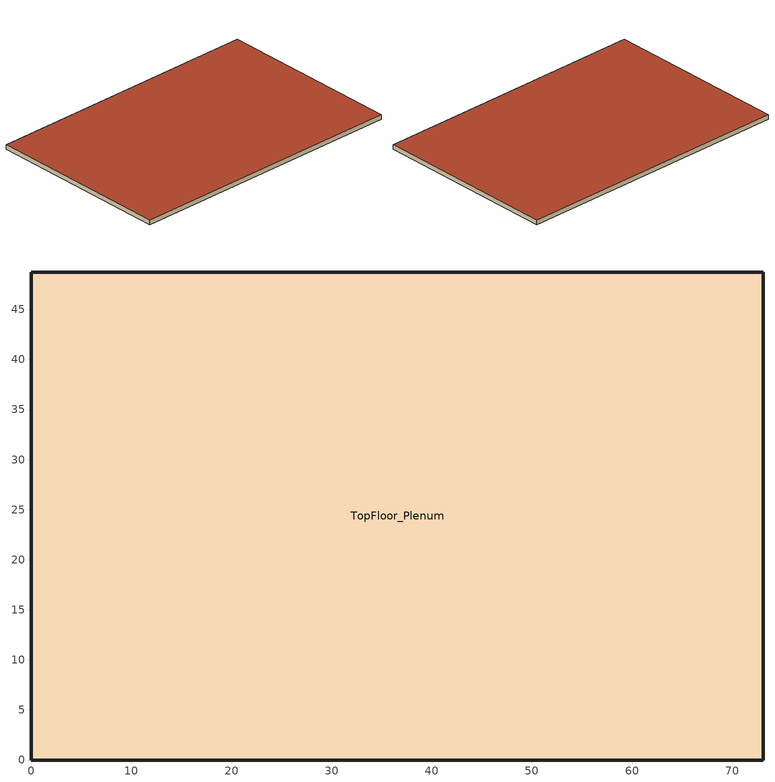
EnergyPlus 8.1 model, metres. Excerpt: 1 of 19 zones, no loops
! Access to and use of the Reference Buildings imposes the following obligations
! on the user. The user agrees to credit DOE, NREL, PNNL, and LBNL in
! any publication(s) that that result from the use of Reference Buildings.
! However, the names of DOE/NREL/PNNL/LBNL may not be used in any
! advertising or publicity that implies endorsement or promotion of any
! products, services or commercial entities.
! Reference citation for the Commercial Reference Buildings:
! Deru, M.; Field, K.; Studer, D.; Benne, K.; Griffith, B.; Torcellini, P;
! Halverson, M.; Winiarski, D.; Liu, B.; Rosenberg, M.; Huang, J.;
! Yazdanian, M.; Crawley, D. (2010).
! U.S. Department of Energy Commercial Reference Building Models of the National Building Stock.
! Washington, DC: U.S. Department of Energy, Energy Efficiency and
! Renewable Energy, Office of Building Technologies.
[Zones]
TopFloor_Plenum
 floor to Perimeter_top_ZN_1 (DropCeiling): 73.11,0 0,0 4.57,4.57 68.53,4.57 z46.34
 floor to Perimeter_top_ZN_2 (DropCeiling): 73.11,0 68.53,4.57 68.53,44.16 73.11,48.74 z46.34
 floor to Perimeter_top_ZN_3 (DropCeiling): 0,48.74 73.11,48.74 68.53,44.16 4.57,44.16 z46.34
 floor to Perimeter_top_ZN_4 (DropCeiling): 0,0 0,48.74 4.57,44.16 4.57,4.57 z46.34
 floor to Core_top (DropCeiling): 4.57,44.16 68.53,44.16 68.53,4.57 4.57,4.57 z46.34
 wall outside (Mass Non-res Ext Wall): 73.11,0 73.11,48.74 0,48.74 0,0 73.11,0 z46.34:47.56
 roof outside (IEAD Non-res Roof): 73.11,0 73.11,48.74 0,48.74 0,0 z47.56
[Building]
Ref Bldg Large Office New2004_v1.3_5.0: North Axis {deg}=0; Terrain=City; Loads Convergence Tolerance Value=0.04; Temperature Convergence Tolerance Value {deltaC}=0.2; Solar Distribution=FullInteriorAndExterior; Maximum Number of Warmup Days=25; Minimum Number of Warmup Days=6
[Site:Location]
USA IL-CHICAGO-OHARE: Latitude {deg}=41.77; Longitude {deg}=-87.75; Time Zone {hr}=-6; Elevation {m}=190
[SizingPeriod:DesignDay] Day of Month=21; Humidity Condition Type=Wetbulb; Barometric Pressure {Pa}=99063; Rain Indicator=No; Snow Indicator=No; Daylight Saving Time Indicator=No; Solar Model Indicator=ASHRAEClearSky
Name | Month | Day Type | Maximum Dry-Bulb Temperature {C} | Daily Dry-Bulb Temperature Range {deltaC} | Wetbulb or DewPoint at Maximum Dry-Bulb {C} | Wind Speed {m/s} | Wind Direction {deg} | Sky Clearness
CHICAGO Ann Htg 99.6% Condns DB | 1 | WinterDesignDay | -20.6 | 0 | -20.6 | 4.9 | 270 | 0
CHICAGO Ann Clg .4% Condns WB=>MDB | 7 | SummerDesignDay | 31.2 | 10.7 | 25.5 | 5.3 | 230 | 1
[Site:WaterMainsTemperature]
Calculation Method=CORRELATION; Annual Average Outdoor Air Temperature {C}=9.69; Maximum Difference In Monthly Average Outdoor Air Temperatures {deltaC}=28.1
[Site:GroundTemperature:BuildingSurface]
19.527, 19.502, 19.536, 19.598, 20.002, 21.64, 22.225, 22.375, 21.449, 20.121, 19.802, 19.633
[Construction]
Mass Non-res Ext Wall: 1IN Stucco, 8IN Concrete HW, Mass NonRes Wall Insulation, 1/2IN Gypsum
IEAD Non-res Roof: Roof Membrane, IEAD NonRes Roof Insulation, Metal Decking
DropCeiling: Std AC02
[Material] Thermal Absorptance=0.9
Name | Roughness | Thickness {m} | Conductivity {W/m-K} | Density {kg/m3} | Specific Heat {J/kg-K} | Solar Absorptance | Visible Absorptance
Mass NonRes Wall Insulation | MediumRough | 0.0495495 | 0.049 | 265 | 836.8 | 0.7 | 0.7
IEAD NonRes Roof Insulation | MediumRough | 0.127339 | 0.049 | 265 | 836.8 | 0.7 | 0.7
1/2IN Gypsum | Smooth | 0.0127 | 0.16 | 784.9 | 830 | 0.92 | 0.92
1IN Stucco | Smooth | 0.0253 | 0.6918 | 1858 | 837 | 0.92 | 0.92
8IN CONCRETE HW | Rough | 0.2032 | 1.311 | 2240 | 836.8 | 0.7 | 0.7
Roof Membrane | VeryRough | 0.0095 | 0.16 | 1121.29 | 1460 | 0.7 | 0.7
Metal Decking | MediumSmooth | 0.0015 | 45.006 | 7680 | 418.4 | 0.7 | 0.3
Std AC02 | MediumSmooth | 0.0127 | 0.057 | 288 | 1339 | 0.7 | 0.2
[Zone]
TopFloor_Plenum: Type=1; Multiplier=1; Floor Area {m2}=autocalculate; Part of Total Floor Area=No
[Exterior:Lights]
Exterior Facade Lighting: Schedule=ALWAYS_ON; Design Level {W}=51262; Control Option=AstronomicalClock
[Exterior:FuelEquipment]
Elevators: Fuel Use Type=Electricity; Schedule=BLDG_ELEVATORS; Design Level {W}=244444
[ZoneInfiltration:DesignFlowRate]
TopFloor_Plenum_Infiltration: Zone or ZoneList=TopFloor_Plenum; Schedule=INFIL_QUARTER_ON_SCH; Design Flow Rate Calculation Method=Flow/ExteriorArea; Flow per Exterior Surface Area {m3/s-m2}=0.000302; Constant Term Coefficient=1; Temperature Term Coefficient=0; Velocity Term Coefficient=0; Velocity Squared Term Coefficient=0
[AirLoopHVAC:ReturnPlenum]
VAV_3 Return Plenum: Zone=TopFloor_Plenum
[UtilityCost:Variable]
IN_MonthlyGasRates: Tariff=IN_EIAMonthlyRateGas; Variable Type=Currency; January Value=8.22; February Value=7.51; March Value=8.97; April Value=9.01; May Value=9.16; June Value=10.44; July Value=10.32; August Value=10.13; September Value=9.2; October Value=8.18; November Value=7.83; December Value=7.63
[EnergyManagementSystem:Sensor]
TotalPowerBuilding: Output:Variable or Output:Meter Index Key=Whole Building; Output:Variable or Output:Meter=Facility Total Electric Demand Power
[EnergyManagementSystem:ProgramCallingManager]
Total Power Manager: InsideHVACSystemIterationLoop; CalculateTotalPower
Bill Manager: InsideHVACSystemIterationLoop; CalculateBillFunction
[EnergyManagementSystem:Program]
CalculateTotalPower: SET TotalPower  = TotalPowerBuilding/1000; SET TotalEnergy = TotalPowerBuilding*3600/1000
CalculateBillFunction: SET PeakPower = 0; SET PeakHour = 0; IF (Hour < 8.5); SET Temp = 0.06999*TotalPower; ELSEIF (Hour < 12); SET Temp = 0.09478*TotalPower; ELSEIF (Hour < 18); SET Temp = 0.13239*TotalPower; SET PeakPower = TotalPower; SET PeakHour = 1; ELSEIF (Hour < 21.5); SET Temp = 0.09478*TotalPower; ELSE; SET Temp = 0.06999*TotalPower; ENDIF; SET BillFlat = 0.0991*TotalPower; SET AvePeakPower = PeakPower; SET NumPeakHour = PeakHour; SET BillTOU = Temp
[EnergyManagementSystem:GlobalVariable]
TotalPower
TotalEnergy
AvePeakPower
NumPeakHour
BillTOU
BillFlat
[EnergyManagementSystem:OutputVariable] Type of Data in Variable=Averaged; Update Frequency=ZoneTimeStep
Name | EMS Variable
Total Facility Power kW | TotalPower
Number of Peak Rate Hours | NumPeakHour
Average Peak Power kW | AvePeakPower
Bill Time Of Use | BillTOU
Bill Flat Rate | BillFlat
[ExternalInterface:Schedule]
Name | Initial Value
CoolTempSch | 22
HeatTempSch | 20
[Schedule:Compact]
ALWAYS_ON: Through: 12/31, For: AllDays, Until: 24:00, 1
BLDG_ELEVATORS: Through: 12/31, For: AllDays, Until: 04:00, 0.05, Until: 05:00, 0.1, Until: 06:00, 0.2, Until: 07:00, 0.4, Until: 09:00, 0.5, Until: 10:00, 0.35, Until: 16:00, 0.15, Until: 17:00, 0.35, Until: 19:00, 0.5, Until: 21:00, 0.4, Until: 22:00, 0.3, Until: 23:00, 0.2, Until: 24:00, 0.1
INFIL_QUARTER_ON_SCH: Through: 12/31, For: Weekdays SummerDesignDay, Until: 06:00, 1, Until: 22:00, 0.25, Until: 24:00, 1, For: Saturday WinterDesignDay, Until: 06:00, 1, Until: 18:00, 0.25, Until: 24:00, 1, For: Sunday Holidays AllOtherDays, Until: 24:00, 1
